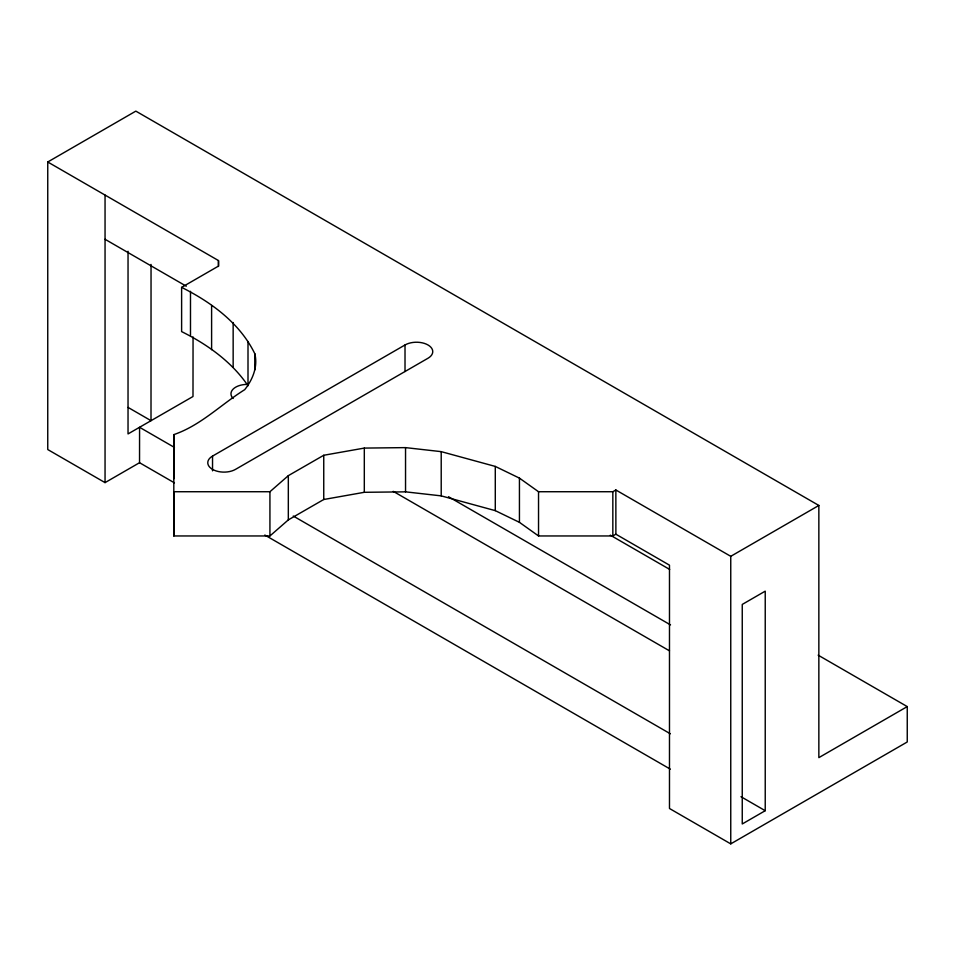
<?xml version="1.0" encoding="UTF-8"?>
<svg xmlns="http://www.w3.org/2000/svg" width="955" height="955" viewBox="0 0 955 955"><rect width="100%" height="100%" fill="white"/><g stroke="black" fill="none" stroke-linecap="round" stroke-linejoin="round"><path stroke-width="1.43" d="M128.042 251.272L128.03 433.928L192.994 396.504L193.053 336.936M615.88 534.203L612.835 535.958L538.536 535.958L519.436 522.337L495.287 510.639L441.21 495.872L405.541 491.849L364.309 492.303L323.745 499.501L288.326 519.89L269.931 535.958L173.81 535.958L173.81 491.73L269.931 491.73L288.326 475.662L323.745 455.272L364.309 448.086L405.541 447.62L441.21 451.643L495.287 466.422L519.436 478.121L538.536 491.73L612.835 491.73L615.856 489.987L615.88 534.203L669.479 565.169L669.479 808.491L730.754 843.874L907.25 741.975L907.25 706.593L818.853 757.637L818.853 505.458L135.837 111.126L47.75 161.992L47.75 449.542L105.05 482.621L139.537 462.709L139.573 427.303L174.443 447.429M151.045 264.44L151.009 420.666L128.089 407.427M173.81 535.958L173.81 434.62C200.825 425.381 220.903 404.526 244.731 389.652C252.717 379.601 258.029 366.577 254.794 353.684C239.98 323.208 211.21 302.186 181.617 287.371L181.617 331.6C207.223 344.325 231.779 361.802 248.002 385.736L248.002 341.508M47.75 161.992L218.492 260.572L218.492 266.087L181.617 287.371M212.535 456.096L405.015 344.97A16.247 9.383 0 0 1 427.995 344.97A16.247 9.383 0 0 1 427.995 358.244L235.515 469.371A16.247 9.383 0 0 1 212.535 469.371A16.247 9.383 0 0 1 212.535 456.096L212.535 470.839M615.856 489.987L730.754 556.323L818.853 505.458M765.23 810.7L742.25 823.974L742.25 604.431L765.23 591.157L765.23 810.7L740.973 796.697M105.05 239.287L186.273 286.19M610.293 535.146L669.682 569.431M818.16 655.166L907.25 706.593M448.48 496.707L670.529 624.904M393.233 491.348L669.491 650.844M293.257 516.034L670.35 733.786M139.537 462.709L174.407 482.836M264.81 535.039L670.35 769.169M730.754 556.323L730.754 843.874M612.835 491.73L612.835 535.958M538.536 491.73L538.536 535.958M519.436 478.121L519.436 522.337M495.287 466.422L495.287 510.639M441.21 451.643L441.21 495.872M405.541 447.62L405.541 491.849M405.015 344.97L405.015 371.507M364.309 448.086L364.309 492.303M323.745 455.272L323.745 499.501M288.326 475.662L288.326 519.89M269.931 491.73L269.931 535.958M254.794 353.684L254.794 369.907M233.151 322.539L233.151 366.756M218.492 260.572L218.492 266.469M211.604 305.481L211.604 349.697M190.487 291.323L190.487 335.551M173.81 434.62L173.81 478.849M105.05 195.071L105.05 482.621M233.151 398.474A16.247 9.383 0 0 1 247.226 384.399"/></g></svg>
